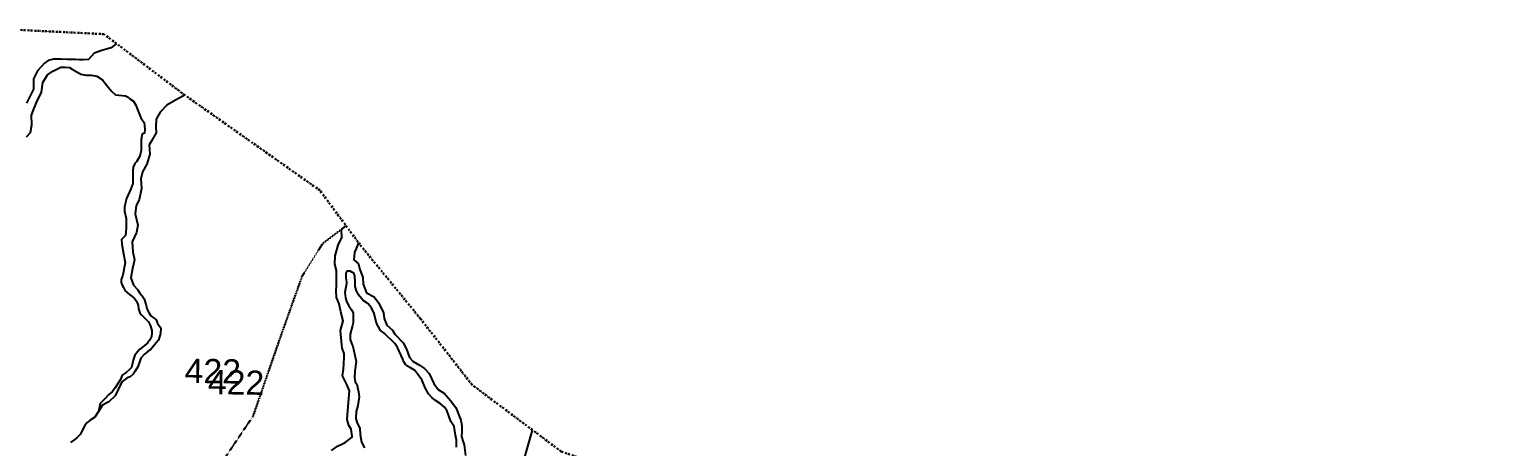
# Model space of a CAD drawing. Header units: inches. Extents: x 304037 to 460575, y 1453943 to 1639883.
# Drawn here: x 343288 to 344773, y 1598346 to 1598772 of the extents above; entities that cross this region are included whole.
import ezdxf

# ---------------------------------------------------------------- set-up
doc = ezdxf.new("R2010")
doc.units = ezdxf.units.IN
doc.header["$MEASUREMENT"] = 0
for name, pattern in [('ACAD_ISO02W100', [15, 12, -3]), ('ACAD_ISO07W100', [3, 0, -3]), ('BORDER', [1.75, 0.5, -0.25, 0.5, -0.25, 0, -0.25])]:
    doc.linetypes.add(name, pattern=pattern)
for name, color, linetype in [('CARTTRACK', 30, 'ACAD_ISO02W100'), ('NALA', 4, 'Continuous'), ('SURVEY_NO', 7, 'Continuous'), ('VILLAGE_AREA', 1, 'Continuous')]:
    doc.layers.add(name, color=color, linetype=linetype)
doc.layers.add('FOOTPATH', color=150, linetype='ACAD_ISO07W100', lineweight=30)
doc.layers.add('VILL_BOUNDARY', color=6, linetype='BORDER', lineweight=30)
doc.styles.get("Standard").update_dxf_attribs({"font": 'arial.ttf'})

# ---------------------------------------------------------------- blocks, each defined once
blk = doc.blocks.new('KANUPURUPALLE')
at = {"layer": 'CARTTRACK'}
blk.add_lwpolyline([(-133.69, 368.01), (-133.67, 374.4), (-135.47, 387.9), (-135.52, 395.9), (-134.91, 400.27), (-130.66, 400.82), (-125.58, 403.13), (-120.68, 408.57), (-117.73, 415.49), (-114.03, 426.25), (-111.07, 435.1), (-111.16, 438.98), (-112.92, 442.02), (-109.95, 448.9), (-108.57, 459.97), (-106.83, 466.35)], dxfattribs=at)
at = {"layer": 'FOOTPATH', "ltscale": 0.001}
blk.add_lwpolyline([(-232.32, 401.16), (-229.15, 410.27), (-223.82, 419.35), (-218.91, 435.04), (-214.05, 443.09), (-203.74, 446.95), (-196.51, 447.71), (-190.03, 449.87), (-186.99, 452.4), (-176.19, 468.92), (-169.6, 488.82), (-164.51, 503.7), (-159.56, 511.82), (-153.8, 516.36)], dxfattribs=at)
at = {"layer": 'NALA'}
for points in [[(-211.31, 560.7), (-212.62, 559.62), (-214.72, 559.01), (-216.81, 558.29), (-218.24, 556.7), (-219.57, 556.59), (-220.51, 556.53), (-221.44, 556.59), (-223.43, 556.59), (-224.97, 556.64), (-226.85, 556.64), (-228.17, 556.31), (-229.11, 555.65), (-230.82, 553.72), (-231.76, 551.68), (-231.76, 549.15), (-232.58, 547.44), (-233.41, 545.62)], [(-233.36, 537.31), (-232.36, 538.42), (-232.01, 540.33), (-232.2, 542.7), (-231.49, 544.45), (-230.85, 546.03), (-229.78, 548.45), (-229.46, 550.79), (-228.35, 552.73), (-227.04, 553.65), (-225.05, 554.68), (-223.98, 554.68), (-222.91, 554.6), (-222.2, 554.24), (-220.09, 553.05), (-218.82, 552.81), (-217.43, 552.81), (-216.08, 552.58), (-214.65, 551.7), (-213.48, 550.18), (-212.41, 548.87), (-211.38, 548), (-208.88, 547.8), (-208.28, 547.49), (-207.8, 547.09), (-206.93, 546.49), (-206.29, 545.54), (-205.86, 544.47), (-205.34, 543.2), (-205.02, 542.37), (-204.67, 541.93), (-204.23, 541.26), (-204.03, 539.59), (-204.11, 538.6), (-204.63, 538.35), (-204.87, 537.04), (-204.87, 536.2), (-204.87, 535.13), (-204.87, 534.34), (-204.98, 533.55), (-205.22, 532.75), (-205.98, 531.52), (-206.37, 531.05), (-206.81, 530.18), (-206.85, 529.22), (-206.85, 527.32), (-206.77, 526.09), (-207.25, 524.79), (-208.36, 522.33), (-208.52, 521.38), (-208.76, 520.19), (-208.76, 519.2), (-208.32, 517.38), (-208.32, 515.75), (-208.32, 515), (-208.48, 513.17), (-209.4, 512.22), (-209.36, 511.03), (-208.84, 508.62), (-208.44, 506.48), (-208.84, 504.29), (-209, 503.34), (-209.36, 502.27), (-209.36, 501.56), (-209.12, 500.88), (-208.88, 500.45), (-208.36, 499.46), (-207.29, 498.62), (-206.62, 498.07), (-206.02, 497.63), (-205.47, 497), (-205.11, 496.01), (-204.95, 495.11), (-204.59, 494.08), (-204.19, 493.56), (-202.76, 492.25), (-202.44, 491.86), (-202.01, 491.06), (-201.61, 489.79), (-201.61, 489), (-201.69, 488.29), (-202.05, 487.41), (-202.6, 486.58), (-204.6, 484.97), (-205.11, 484.38), (-205.75, 483.59), (-206.15, 482.32), (-206.38, 481.17), (-206.54, 480.53), (-207.06, 479.94), (-207.85, 479.3), (-208.77, 478.55), (-209.24, 477.52), (-210.48, 475.44), (-211.11, 474.49), (-212.07, 473.77), (-213.06, 472.66), (-214.17, 471.47), (-214.56, 469.47)], [(-194.19, 548.16), (-195.89, 547.24), (-198.63, 545.61), (-200.29, 543.83), (-201.25, 542.12), (-201.29, 540.22), (-201.17, 538.75), (-202.4, 536.56), (-202.88, 535.73), (-202.72, 533.39), (-203.43, 530.93), (-204.43, 529.06), (-204.86, 527.32), (-204.62, 524.86), (-205.14, 522.1), (-205.94, 520.68), (-206.14, 518.61), (-205.46, 515.8), (-205.7, 513.97), (-206.74, 511.69), (-206.54, 509.15), (-206.14, 507.17), (-206.58, 505.03), (-207.01, 502.69), (-206.3, 500.92), (-205.18, 499.81), (-204.71, 498.98), (-204.15, 498.3), (-203.64, 497.55), (-203.32, 496.79), (-203.12, 495.92), (-202.84, 494.97), (-202.33, 494.06), (-201.89, 493.38), (-200.94, 492.71), (-200.54, 492.43), (-200.38, 492.03), (-200.18, 491.52), (-199.35, 490.41), (-199.47, 489.02), (-199.9, 487.37), (-200.5, 486.7), (-201.89, 484.95), (-202.44, 484.59), (-202.96, 484.16), (-203.32, 483.88), (-204.19, 482.85), (-204.51, 482.13), (-204.91, 480.71), (-205.58, 479.64), (-206.06, 478.84), (-206.85, 478.21), (-207.57, 477.93), (-208.88, 476.9), (-209.71, 475), (-210.47, 473.48), (-211.98, 471.97), (-213.57, 471.05), (-214.56, 469.47), (-215.48, 468.1), (-216.55, 467.31), (-217.43, 466.68), (-217.9, 465.96), (-218.74, 464.22), (-219.05, 463.74), (-219.85, 462.95), (-220.56, 462.35), (-221.4, 461.76)], [(-150.61, 512.17), (-151.57, 509.79), (-151.74, 507.97), (-150.61, 507), (-150.29, 505.77), (-149.43, 503.63), (-149.38, 501.92), (-148.52, 499.78), (-146.59, 498.87), (-145.41, 497.26), (-144.23, 494.88), (-144.06, 493.49), (-143.35, 491.83), (-141.93, 490.63), (-141.29, 489.62), (-139.24, 487.54), (-138.4, 485.95), (-137.61, 483.92), (-136.69, 482.91), (-135.09, 482.05), (-133.88, 481.22), (-132.66, 480.04), (-131.45, 477.56), (-130.41, 476.14), (-128.79, 475.11), (-127.31, 473.39), (-125.92, 471.74), (-124.67, 468.6), (-124.41, 467.22), (-124.41, 465.69), (-124.41, 464.53), (-124.03, 463.23), (-123.73, 462.52), (-123.36, 459.81)], [(-125.68, 461.87), (-125.65, 463.62), (-125.97, 464.85), (-126.32, 466.97), (-127.11, 468.22), (-127.67, 469.65), (-128.19, 470.91), (-128.75, 471.76), (-129.83, 472.6), (-131, 473.39), (-131.96, 474.06), (-132.75, 474.97), (-133.57, 476.31), (-134.46, 478.46), (-135.42, 479.63), (-135.89, 480.3), (-136.33, 480.8), (-137.32, 481.38), (-138.23, 481.88), (-138.55, 482.2), (-138.99, 482.84), (-139.28, 483.51), (-140.65, 486.37), (-141.3, 487.36), (-143.96, 489.85), (-144.92, 490.52), (-145.89, 492.32), (-146.5, 494.74), (-147.18, 496.14), (-148.11, 497.14), (-149.25, 497.92), (-150.48, 499.27), (-150.97, 500.23), (-151.32, 501.34), (-151.32, 502.42), (-151.41, 503.99), (-151.7, 504.6), (-152.2, 504.9), (-152.64, 505.13), (-152.81, 505.13), (-153.46, 505.1), (-153.69, 504.63), (-153.69, 504.11), (-153.69, 503.41), (-153.49, 502.44), (-153.49, 502.01), (-153.84, 499.8), (-153.64, 498.51), (-153.4, 497.58), (-152.79, 496.5), (-152.17, 495.54), (-151.74, 494.84), (-151.71, 493.35), (-151.71, 492.3), (-151.82, 491.65), (-152.38, 489.5), (-152.38, 488.18), (-151.94, 487.04), (-151.68, 486.52), (-151.47, 485.38), (-150.83, 482.72), (-151.12, 480.33), (-151.21, 478.78), (-151.04, 477.7), (-150.57, 477.18), (-150.1, 475.26), (-149.95, 474), (-150.27, 471.9), (-150.68, 470.36), (-150.68, 468.63), (-150.39, 467.52), (-149.66, 466.27), (-149.6, 464.69), (-149.25, 462.8), (-148.49, 461.43)], [(-156.65, 460.6), (-155.13, 461.72), (-153.92, 462.3), (-153.26, 462.67), (-151.58, 464.02), (-151.58, 464.27), (-151.87, 465.95), (-152.46, 466.87), (-152.82, 468.33), (-152.71, 470.63), (-152.35, 475.48), (-153.05, 477.02), (-154.18, 479.14), (-153.96, 480.82), (-153.85, 482.17), (-153.85, 483.81), (-153.85, 484.73), (-154.37, 486.04), (-154.44, 486.81), (-154.77, 490.42), (-154.18, 492.83), (-154.77, 494.98), (-155.24, 496.96), (-155.9, 498.53), (-156.01, 500.17), (-155.97, 501.56), (-156.01, 505.24), (-156.41, 506.81), (-156.41, 508.86), (-155.68, 511.49), (-154.8, 513.39), (-154.91, 515.32), (-153.8, 516.36)]]:
    blk.add_lwpolyline(points, dxfattribs=at)
at = {"layer": 'VILL_BOUNDARY'}
blk.add_lwpolyline([(146.76, 470.06), (98.96, 446.79), (91.87, 446.28), (74.97, 428.23), (51.75, 424.63), (28.44, 427.67), (-7.37, 431.38), (-32.54, 442.85), (-59.9, 446.73), (-77.42, 453.43), (-99.72, 461.19), (-122.01, 477.38), (-135.02, 493.58), (-150.28, 511.73), (-160.41, 525.05), (-194.19, 548.16), (-214.46, 563.01), (-239.36, 563.91)], dxfattribs=at)
blk.add_lwpolyline([(146.76, 470.06), (98.96, 446.79), (91.87, 446.28), (74.97, 428.23), (51.75, 424.63), (28.44, 427.67), (-7.37, 431.38), (-32.54, 442.85), (-59.9, 446.73), (-77.42, 453.43), (-99.72, 461.19), (-122.01, 477.38), (-135.02, 493.58), (-150.28, 511.73), (-160.41, 525.05), (-194.19, 548.16), (-214.46, 563.01), (-239.36, 563.91)], dxfattribs=at)
at = {"layer": 'SURVEY_NO'}
for p in [(-193.33, 476.89), (-187.53, 474.17)]:
    blk.add_text('422', height=6, dxfattribs=at).set_placement(p)

msp = doc.modelspace()

# ---------------------------------------------------------------- block references
at = {"layer": 'VILLAGE_AREA', "xscale": 4.11690545397391, "yscale": 4.116905454022344, "zscale": 4.116905453970031, "rotation": 359.2242586303323}
msp.add_blockref('KANUPURUPALLE', (344216, 1596437.2), dxfattribs=at)

doc.saveas('drawing.dxf')
